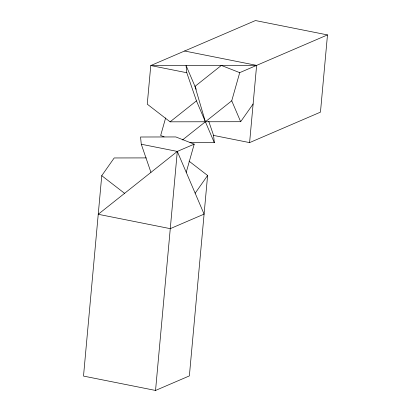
<?xml version="1.0" encoding="UTF-8"?>
<svg xmlns="http://www.w3.org/2000/svg" width="411" height="411" viewBox="0 0 411 411"><rect width="100%" height="100%" fill="white"/><g stroke="black" fill="none" stroke-linecap="round" stroke-linejoin="round"><path stroke-width="0.62" d="M146.275 157.906L114.196 157.958L101.753 175.677L83.51 376.086L155.543 390.45L189.368 375.911L207.606 175.497L189.05 161.148M155.543 390.45L177.3 151.423L194.208 144.153L186.229 172.322M208.752 121.353L213.581 135.425L249.6 142.607L256.628 65.375L184.596 51.01M253.114 103.988L240.666 121.707L170.097 121.826L147.256 104.168L150.77 65.549L255.457 20.55L327.49 34.914L320.462 112.141L249.6 142.607M165.643 117.906L160.655 135.512L164.102 136.863M182.51 139.956L231.737 100.813L239.716 72.644L327.49 34.914M195.163 193.216L207.606 175.497M170.097 121.826L196.453 100.87L186.789 72.732L186.06 65.493L196.232 89.29M177.3 151.423L98.234 214.29L170.267 228.655L204.092 214.116L177.3 151.423L141.281 144.24L140.552 137.002L175.836 136.945L194.208 144.153M256.628 65.375L150.77 65.549L186.789 72.732M189.933 142.704L214.316 142.663L213.581 135.425M239.716 72.644L221.344 65.431L194.989 86.387L205.382 121.769M101.753 175.677L124.59 193.334M231.737 100.813L240.666 121.707M196.453 100.87L214.316 142.663M141.281 144.24L150.945 172.379"/></g></svg>
